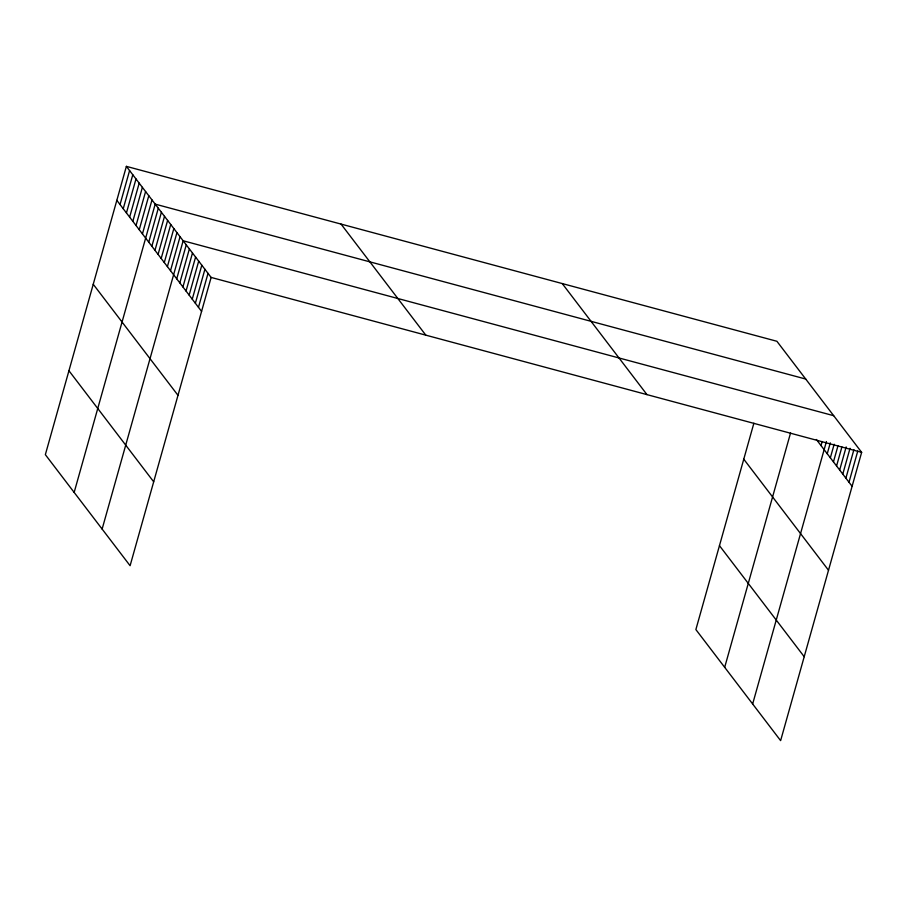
<?xml version="1.0" encoding="UTF-8"?>
<svg xmlns="http://www.w3.org/2000/svg" width="907" height="907" viewBox="0 0 907 907"><rect width="100%" height="100%" fill="white"/><g stroke="black" fill="none" stroke-linecap="round" stroke-linejoin="round"><path stroke-width="1.36" d="M126.379 166.366L45.35 454.656L130.098 565.719L211.127 277.429L126.379 166.366L776.902 341.281L861.65 452.344L780.621 740.634L695.873 629.571L753.876 423.218M120.041 204.54L129.588 170.561M123.239 208.735L132.785 174.756M126.436 212.93L135.993 178.951M129.644 217.124L139.19 183.146M132.841 221.319L142.388 187.341M136.039 225.514L145.596 191.547M139.247 229.709L148.793 195.742M142.444 233.904L151.991 199.937M74.159 492.41L155.199 204.132L805.722 379.047M148.759 242.169L158.306 208.202M151.866 246.239L161.412 212.272M154.972 250.321L164.518 216.342M158.079 254.391L167.625 220.412M161.185 258.461L170.731 224.494M164.292 262.531L173.838 228.564M167.398 266.601L176.944 232.634M170.505 270.671L180.051 236.704M102.128 529.064L183.157 240.774L833.68 415.689M176.718 278.823L186.264 244.845M179.824 282.893L189.382 248.926M182.931 286.963L192.488 252.996M186.037 291.034L195.595 257.066M189.155 295.104L198.701 261.137M192.261 299.185L201.808 265.207M195.368 303.255L204.914 269.277M198.474 307.326L208.02 273.358M724.682 667.337L790.553 433.002M821.028 445.598L822.173 441.516M752.651 703.979L826.424 441.516M827.241 453.738L830.302 442.865M830.347 457.808L834.168 444.226M833.454 461.878L838.045 445.575M836.56 465.96L841.911 446.936M839.667 470.03L846.163 446.924M842.784 474.1L850.04 448.285M845.891 478.17L853.906 449.634M848.997 482.241L857.784 450.994M211.127 277.429L861.65 452.344M816.368 439.487L852.104 486.311M743.763 459.18L828.51 570.242M562.238 283.562L646.974 394.624M719.466 545.651L804.203 656.702M341.055 224.097L425.802 335.148M116.833 200.345L201.581 311.396M93.24 284.265L177.987 395.327M68.943 370.736L153.68 481.787"/></g></svg>
